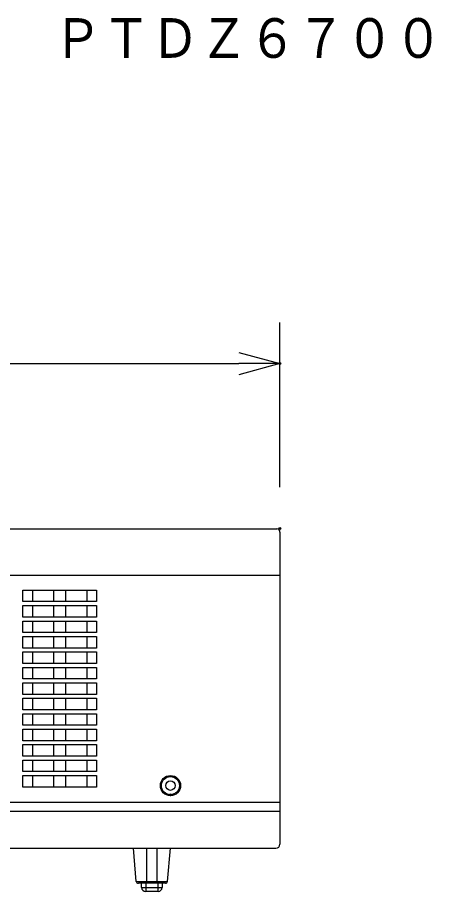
# Model space of a CAD drawing. Units: millimetres, scale not verified. Extents: x -63 to 64, y -57 to 57.
# Drawn here: x 42.49 to 62.6, y 6.24 to 48.67 of the extents above; entities that cross this region are included whole.
import ezdxf
from ezdxf.enums import TextEntityAlignment as Align

# ---------------------------------------------------------------- set-up
doc = ezdxf.new("R2010")
doc.units = ezdxf.units.MM
doc.header["$LTSCALE"] = 0.190236
doc.header["$PDMODE"] = 32
doc.header["$PDSIZE"] = 0.0951
for name, color, linetype in [('0-1_TOUROKU', 1, 'Continuous'), ('0-2_GAIKEI', 1, 'Continuous'), ('0-3_KIJUN', 7, 'Continuous')]:
    doc.layers.add(name, color=color, linetype=linetype)
doc.styles.add('ＭＳ ゴシック', font='')
doc.styles.get('ＭＳ ゴシック').set_extended_font_data('MS Gothic')

# ---------------------------------------------------------------- blocks, each defined once
blk = doc.blocks.new('_OPEN30')
at = {"layer": '0-3_KIJUN'}
blk.add_line((0, 0), (-1, 0), dxfattribs=at)
blk.add_lwpolyline([(-1, 0.26795), (0, 0), (-1, -0.26795)], dxfattribs=at)

msp = doc.modelspace()

# ---------------------------------------------------------------- linework, layer by layer
at = {"layer": '0-2_GAIKEI', "color": 3}
for p, q in [((55.2373, 25.8643), (55.2373, 33.8643)), ((13.2372, 31.8643), (53.2373, 31.8643))]:
    msp.add_line(p, q, dxfattribs=at)
at = {"layer": '0-2_GAIKEI', "color": 7}
for p, q in [((13.1211, 23.8405), (55.0873, 23.8405)), ((55.2373, 23.6905), (55.2373, 21.6004)), ((55.2373, 21.6004), (55.2373, 8.5404)), ((13.2568, 8.3404), (55.0373, 8.3404)), ((48.2632, 6.7317), (48.1224, 8.3404)), ((49.7792, 6.7317), (49.9199, 8.3404)), ((48.7712, 6.6404), (48.3628, 6.6404)), ((48.5212, 6.4404), (48.5212, 6.6404)), ((49.2712, 6.6404), (48.7712, 6.6404)), ((49.6795, 6.6404), (49.2712, 6.6404)), ((49.5212, 6.6404), (49.5212, 6.4404)), ((49.3212, 6.2404), (48.7212, 6.2404))]:
    msp.add_line(p, q, dxfattribs=at)
at = {"layer": '0-2_GAIKEI'}
for p, q in [((13.1211, 21.6004), (55.2373, 21.6004)), ((42.7581, 20.8701), (46.3294, 20.8701)), ((42.7581, 20.3101), (42.7581, 20.8701)), ((43.2245, 20.8685), (43.2245, 20.3086)), ((44.2598, 20.3101), (44.2598, 20.8701)), ((44.8278, 20.8701), (44.8278, 20.3101)), ((45.863, 20.8685), (45.863, 20.3086)), ((46.3294, 20.8701), (46.3294, 20.3101)), ((46.3294, 20.3101), (42.7581, 20.3101)), ((42.7581, 20.1201), (46.3294, 20.1201)), ((42.7581, 19.5601), (42.7581, 20.1201)), ((43.2245, 20.1185), (43.2245, 19.5586)), ((44.2598, 19.5601), (44.2598, 20.1201)), ((44.8278, 20.1201), (44.8278, 19.5601)), ((45.863, 20.1185), (45.863, 19.5586)), ((46.3294, 20.1201), (46.3294, 19.5601)), ((46.3294, 19.5601), (42.7581, 19.5601)), ((42.7581, 19.3701), (46.3294, 19.3701)), ((42.7581, 18.8101), (42.7581, 19.3701)), ((43.2245, 19.3685), (43.2245, 18.8086)), ((44.2598, 18.8101), (44.2598, 19.3701)), ((44.8278, 19.3701), (44.8278, 18.8101)), ((45.863, 19.3685), (45.863, 18.8086)), ((46.3294, 19.3701), (46.3294, 18.8101)), ((46.3294, 18.8101), (42.7581, 18.8101)), ((42.7581, 18.6201), (46.3294, 18.6201)), ((42.7581, 18.0601), (42.7581, 18.6201)), ((43.2245, 18.6185), (43.2245, 18.0586)), ((44.2598, 18.0601), (44.2598, 18.6201)), ((44.8278, 18.6201), (44.8278, 18.0601)), ((45.863, 18.6185), (45.863, 18.0586)), ((46.3294, 18.6201), (46.3294, 18.0601)), ((46.3294, 18.0601), (42.7581, 18.0601)), ((42.7581, 17.8701), (46.3294, 17.8701)), ((42.7581, 17.3101), (42.7581, 17.8701)), ((43.2245, 17.8685), (43.2245, 17.3086)), ((44.2598, 17.3101), (44.2598, 17.8701)), ((44.8278, 17.8701), (44.8278, 17.3101)), ((45.863, 17.8685), (45.863, 17.3086)), ((46.3294, 17.8701), (46.3294, 17.3101)), ((46.3294, 17.3101), (42.7581, 17.3101)), ((42.7581, 17.1201), (46.3294, 17.1201)), ((42.7581, 16.5601), (42.7581, 17.1201)), ((43.2245, 17.1185), (43.2245, 16.5586)), ((44.2598, 16.5601), (44.2598, 17.1201)), ((44.8278, 17.1201), (44.8278, 16.5601)), ((45.863, 17.1185), (45.863, 16.5586)), ((46.3294, 17.1201), (46.3294, 16.5601)), ((46.3294, 16.5601), (42.7581, 16.5601)), ((42.7581, 16.3701), (46.3294, 16.3701)), ((42.7581, 15.8101), (42.7581, 16.3701)), ((43.2245, 16.3685), (43.2245, 15.8086)), ((44.2598, 15.8101), (44.2598, 16.3701)), ((44.8278, 16.3701), (44.8278, 15.8101)), ((45.863, 16.3685), (45.863, 15.8086)), ((46.3294, 16.3701), (46.3294, 15.8101)), ((46.3294, 15.8101), (42.7581, 15.8101)), ((42.7581, 15.6201), (46.3294, 15.6201)), ((42.7581, 15.0601), (42.7581, 15.6201)), ((43.2245, 15.6185), (43.2245, 15.0586)), ((44.2598, 15.0601), (44.2598, 15.6201)), ((44.8278, 15.6201), (44.8278, 15.0601)), ((45.863, 15.6185), (45.863, 15.0586)), ((46.3294, 15.6201), (46.3294, 15.0601)), ((46.3294, 15.0601), (42.7581, 15.0601)), ((42.7581, 14.8701), (46.3294, 14.8701)), ((42.7581, 14.3101), (42.7581, 14.8701)), ((43.2245, 14.8685), (43.2245, 14.3086)), ((44.2598, 14.3101), (44.2598, 14.8701)), ((44.8278, 14.8701), (44.8278, 14.3101)), ((45.863, 14.8685), (45.863, 14.3086)), ((46.3294, 14.8701), (46.3294, 14.3101)), ((46.3294, 14.3101), (42.7581, 14.3101)), ((42.7581, 14.1201), (46.3294, 14.1201)), ((42.7581, 13.5601), (42.7581, 14.1201)), ((43.2245, 14.1185), (43.2245, 13.5585)), ((44.2598, 13.5601), (44.2598, 14.1201)), ((44.8278, 14.1201), (44.8278, 13.5601)), ((45.863, 14.1185), (45.863, 13.5585)), ((46.3294, 14.1201), (46.3294, 13.5601)), ((46.3294, 13.5601), (42.7581, 13.5601)), ((42.7581, 13.3701), (46.3294, 13.3701)), ((42.7581, 12.8101), (42.7581, 13.3701)), ((43.2245, 13.3685), (43.2245, 12.8085)), ((44.2598, 12.8101), (44.2598, 13.3701)), ((44.8278, 13.3701), (44.8278, 12.8101)), ((45.863, 13.3685), (45.863, 12.8085)), ((46.3294, 13.3701), (46.3294, 12.8101)), ((46.3294, 12.8101), (42.7581, 12.8101)), ((42.7581, 12.6201), (46.3294, 12.6201)), ((42.7581, 12.0601), (42.7581, 12.6201)), ((43.2245, 12.6185), (43.2245, 12.0585)), ((44.2598, 12.0601), (44.2598, 12.6201)), ((44.8278, 12.6201), (44.8278, 12.0601)), ((45.863, 12.6185), (45.863, 12.0585)), ((46.3294, 12.6201), (46.3294, 12.0601)), ((46.3294, 12.0601), (42.7581, 12.0601)), ((42.7581, 11.8701), (46.3294, 11.8701)), ((42.7581, 11.3101), (42.7581, 11.8701)), ((43.2245, 11.8685), (43.2245, 11.3085)), ((44.2598, 11.3101), (44.2598, 11.8701)), ((44.8278, 11.8701), (44.8278, 11.3101)), ((45.863, 11.8685), (45.863, 11.3085)), ((46.3294, 11.8701), (46.3294, 11.3101)), ((46.3294, 11.3101), (42.7581, 11.3101)), ((13.1211, 10.5804), (55.2373, 10.5804)), ((13.2368, 10.1404), (55.2373, 10.1404)), ((48.7712, 6.7317), (48.7712, 8.3404)), ((49.2712, 6.7317), (49.2712, 8.3404)), ((48.7212, 6.6404), (48.7212, 6.4404)), ((48.7212, 6.4404), (49.3212, 6.4404)), ((48.7712, 6.6404), (48.7712, 6.7317)), ((49.2712, 6.7317), (49.7792, 6.7317)), ((49.2712, 6.6404), (49.2712, 6.7317)), ((49.3212, 6.4404), (49.3212, 6.6404))]:
    msp.add_line(p, q, dxfattribs=at)
for points in [[(48.2632, 6.7317), (48.7712, 6.7317), (49.2712, 6.7317)], [(48.5212, 6.4404), (48.7212, 6.4404), (48.7212, 6.2404)], [(49.3212, 6.2404), (49.3212, 6.4404), (49.5212, 6.4404)]]:
    msp.add_lwpolyline(points, dxfattribs=at)
for radius in [0.4905, 0.4406, 0.23]:
    msp.add_circle((49.9212, 11.3804), radius, dxfattribs=at)
at = {"layer": '0-2_GAIKEI', "color": 7}
for centre, radius, start, end in [((55.0873, 23.6905), 0.15, 359.99998, 89.99996), ((55.0373, 8.5404), 0.2, 270, 359.99998), ((48.3628, 6.7404), 0.1, 184.99997, 269.99998), ((48.7212, 6.4404), 0.2, 180, 269.99998), ((49.3212, 6.4404), 0.2, 270, 359.99998), ((49.6795, 6.7404), 0.1, 270, 354.99996)]:
    msp.add_arc(centre, radius, start, end, dxfattribs=at)
at = {"layer": '0-2_GAIKEI'}
msp.add_point((49.9212, 10.9398), dxfattribs=at)
at = {"layer": '0-3_KIJUN'}
for p in [(55.2373, 31.8643), (55.2373, 23.8643)]:
    msp.add_point(p, dxfattribs=at)

# ---------------------------------------------------------------- block references
at = {"layer": '0-2_GAIKEI', "xscale": 2, "yscale": 2}
msp.add_blockref('_OPEN30', (55.2373, 31.8643), dxfattribs=at)

# ---------------------------------------------------------------- texts
at = {"layer": '0-1_TOUROKU', "style": 'ＭＳ ゴシック', "width": 0.9}
msp.add_text('ＰＴＤＺ６７００', height=1.925, dxfattribs=at).set_placement((44.2334, 46.13), align=Align.BOTTOM_LEFT)

doc.saveas('drawing.dxf')
